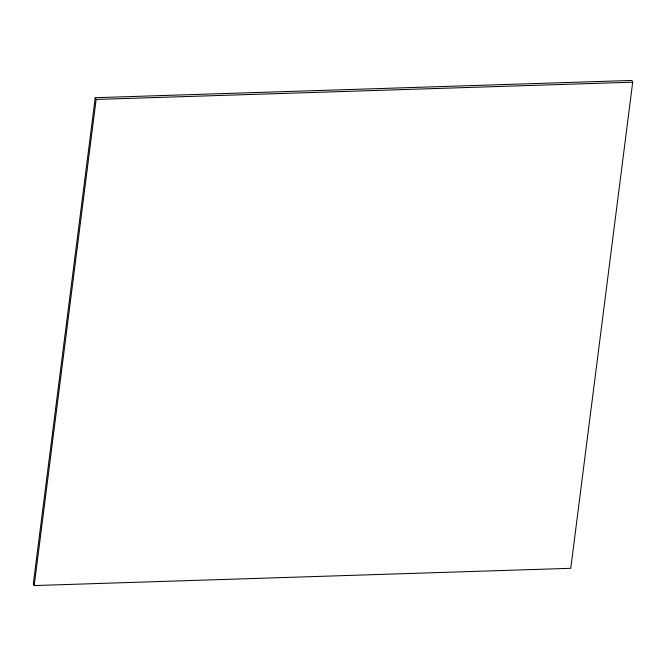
<?xml version="1.0" encoding="UTF-8"?>
<svg xmlns="http://www.w3.org/2000/svg" width="666" height="666" viewBox="0 0 666 666"><rect width="100%" height="100%" fill="white"/><g stroke="black" fill="none" stroke-linecap="round" stroke-linejoin="round"><path stroke-width="1" d="M95.221 97.702L33.3 583.816L34.207 585.564L570.779 568.298L632.7 82.184L631.793 80.436L95.221 97.702L96.137 99.45L34.207 585.564M96.137 99.45L632.7 82.184"/></g></svg>
